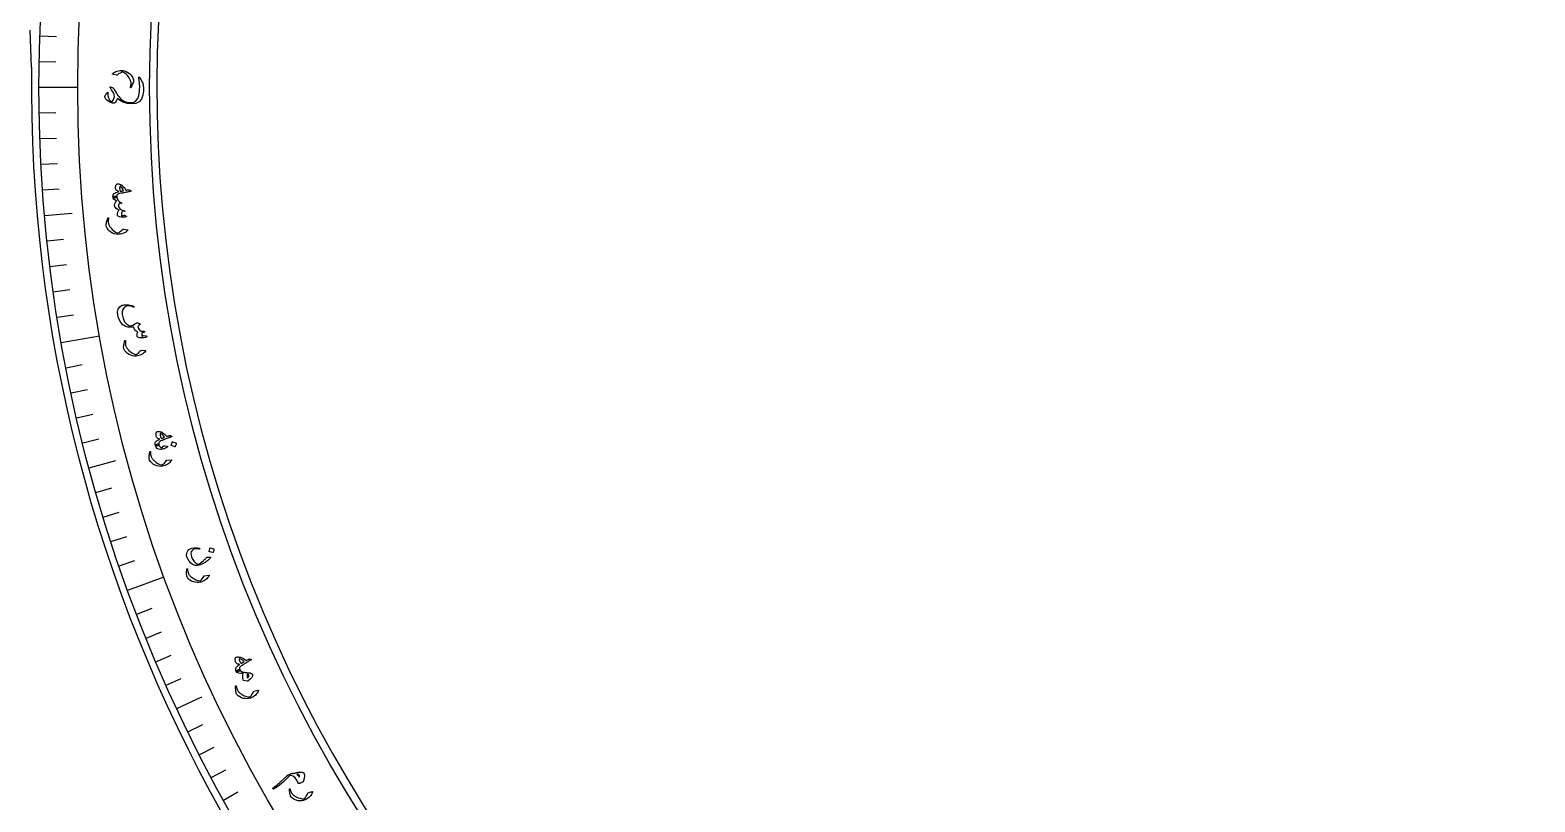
# Model space of a CAD drawing. Header units: millimetres. Extents: x -88 to 88, y -88 to 103.
# Drawn here: x -88.1 to 1.5, y -42.6 to 3.4 of the extents above; entities that cross this region are included whole.
import ezdxf

# ---------------------------------------------------------------- set-up
doc = ezdxf.new("R2010")
doc.units = ezdxf.units.MM
for name, color, linetype in [('CUT_INNER', 6, 'Continuous'), ('CUT_OUTER', 1, 'Continuous'), ('ENGRAVE', 7, 'Continuous'), ('ENGRAVE_FINE', 8, 'Continuous'), ('TEXT', 5, 'Continuous')]:
    doc.layers.add(name, color=color, linetype=linetype)

msp = doc.modelspace()

# ---------------------------------------------------------------- linework, layer by layer
at = {"layer": 'CUT_INNER'}
msp.add_arc((0, 0), 80.52, 110.390625, 87.539062, dxfattribs=at)
at = {"layer": 'CUT_OUTER'}
msp.add_lwpolyline([(-87.9917, 1.192), (-88.0799, 3.4064)], dxfattribs=at)
msp.add_arc((0, -0.0002), 87.9998, 179.223718, 0.304605, dxfattribs=at)
at = {"layer": 'ENGRAVE'}
for points in [[(-87.5512, 0), (-85.2474, 0)], [(-87.218, -7.6306), (-85.5787, -7.4872)], [(-86.2211, -15.2031), (-83.9523, -14.803)], [(-84.568, -22.6599), (-82.9784, -22.234)], [(-82.2712, -29.9443), (-80.1063, -29.1563)], [(-79.3483, -37.0007), (-77.8569, -36.3053)]]:
    msp.add_lwpolyline(points, dxfattribs=at)
for radius in [87.5512, 85.2474, 80.9688]:
    msp.add_circle((0, 0), radius, dxfattribs=at)
at = {"layer": 'ENGRAVE_FINE'}
for points in [[(-87.4979, 3.0555), (-86.5111, 3.021)], [(-87.5379, 1.528), (-86.5507, 1.5107)], [(-87.5379, -1.528), (-86.5507, -1.5107)], [(-87.4979, -3.0555), (-86.5111, -3.021)], [(-87.4312, -4.5821), (-86.4452, -4.5304)], [(-87.3379, -6.1073), (-86.353, -6.0384)], [(-87.0716, -9.1516), (-86.0896, -9.0484)], [(-86.8986, -10.6698), (-85.9186, -10.5495)], [(-86.6992, -12.1848), (-85.7214, -12.0474)], [(-86.4733, -13.696), (-85.4981, -13.5416)], [(-85.9426, -16.7056), (-84.9734, -16.5172)], [(-85.638, -18.2029), (-84.6722, -17.9976)], [(-85.3073, -19.6947), (-84.3452, -19.4726)], [(-84.9506, -21.1806), (-83.9925, -20.9417)], [(-84.1596, -24.1324), (-83.2105, -23.8602)], [(-83.7256, -25.5975), (-82.7814, -25.3088)], [(-83.2661, -27.0548), (-82.3271, -26.7497)], [(-82.7813, -28.5039), (-81.8477, -28.1824)], [(-81.7361, -31.3755), (-80.8143, -31.0217)], [(-81.1761, -32.7973), (-80.2606, -32.4274)], [(-80.5913, -34.209), (-79.6824, -33.8232)], [(-79.982, -35.6103), (-79.08, -35.2087)], [(-78.6905, -38.3799), (-77.8031, -37.9471)], [(-78.0087, -39.7474), (-77.1289, -39.2992)], [(-77.3031, -41.1028), (-76.4313, -40.6393)], [(-76.574, -42.4457), (-75.7104, -41.967)]]:
    msp.add_lwpolyline(points, dxfattribs=at)
at = {"layer": 'TEXT'}
for points in [[(-83.1687, 0.7811), (-83.1732, 0.7825), (-83.1767, 0.7843), (-83.1793, 0.7863), (-83.181, 0.7886), (-83.1815, 0.7956), (-83.1784, 0.804), (-83.1715, 0.814), (-83.1609, 0.8254), (-83.1071, 0.8699), (-83.045, 0.9081), (-82.9747, 0.9399), (-82.8961, 0.9655), (-82.8115, 0.9851), (-82.7283, 0.9967), (-82.6464, 1.0003), (-82.5659, 0.996), (-82.46, 0.973), (-82.3586, 0.936), (-82.2616, 0.8852), (-82.1691, 0.8205), (-82.0854, 0.7435), (-82.0173, 0.6559), (-81.965, 0.5576), (-81.9283, 0.4485), (-81.9221, 0.4193), (-81.9206, 0.3901), (-81.9237, 0.361), (-81.9313, 0.3319), (-81.9553, 0.2647), (-81.9776, 0.204), (-81.9981, 0.1499), (-82.0168, 0.1022), (-82.0339, 0.0612), (-82.0492, 0.0271), (-82.0628, -0.0002), (-82.0747, -0.0207), (-82.0784, -0.025), (-82.0821, -0.028), (-82.0858, -0.0298), (-82.0895, -0.0304), (-82.0943, -0.03), (-82.0987, -0.0286), (-82.1029, -0.0263), (-82.1067, -0.0231), (-82.1096, -0.019), (-82.111, -0.014), (-82.1109, -0.0081), (-82.1092, -0.0012), (-82.0979, 0.0405), (-82.0885, 0.0804), (-82.0812, 0.1184), (-82.0758, 0.1546), (-82.0724, 0.1893), (-82.071, 0.2228), (-82.0716, 0.2551), (-82.0742, 0.2862), (-82.0791, 0.3172), (-82.0866, 0.3492), (-82.0967, 0.3824), (-82.1094, 0.4166), (-82.1248, 0.452), (-82.1431, 0.4884), (-82.1643, 0.5259), (-82.1885, 0.5646), (-82.2661, 0.6733), (-82.3505, 0.7667), (-82.4417, 0.8448), (-82.5398, 0.9075), (-82.5478, 0.9115), (-82.557, 0.9138), (-82.5674, 0.9142), (-82.5791, 0.9128), (-82.6485, 0.8878), (-82.7257, 0.8481), (-82.8107, 0.7937), (-82.9034, 0.7245), (-82.9093, 0.7215), (-82.9146, 0.7197), (-82.9192, 0.7191), (-82.9232, 0.7197)], [(-83.6131, -0.6265), (-83.6238, -0.5876), (-83.6235, -0.5453), (-83.6121, -0.4995), (-83.5896, -0.4502), (-83.5749, -0.4251), (-83.56, -0.402), (-83.5449, -0.3809), (-83.5297, -0.3619), (-83.5145, -0.3448), (-83.4994, -0.3298), (-83.4845, -0.3169), (-83.4696, -0.3059), (-83.4552, -0.2986), (-83.4463, -0.3015), (-83.4429, -0.3146), (-83.4449, -0.338), (-83.454, -0.4861), (-83.4211, -0.6232), (-83.3462, -0.7489), (-83.2295, -0.8632), (-83.2219, -0.8663), (-83.214, -0.8661), (-83.2059, -0.8625), (-83.1975, -0.8554), (-83.1311, -0.7647), (-83.0873, -0.6669), (-83.0662, -0.562), (-83.0678, -0.4498), (-83.0719, -0.4297), (-83.0816, -0.4037), (-83.0968, -0.3719), (-83.1176, -0.3342), (-83.1597, -0.2656), (-83.1968, -0.2049), (-83.2289, -0.1522), (-83.256, -0.1075), (-83.2782, -0.0707), (-83.2955, -0.042), (-83.3078, -0.0213), (-83.3152, -0.0087), (-83.3208, 0.0094), (-83.3158, 0.0192), (-83.2999, 0.0205), (-83.2733, 0.0136), (-83.2035, -0.0131), (-83.1515, -0.0364), (-83.1173, -0.0563), (-83.101, -0.0727), (-83.0769, -0.1235), (-83.0489, -0.1771), (-83.0169, -0.2336), (-82.9812, -0.293), (-82.9415, -0.3552), (-82.8978, -0.4203), (-82.8503, -0.4882), (-82.7989, -0.5589), (-82.6712, -0.7004), (-82.5218, -0.8069), (-82.3508, -0.8785), (-82.1582, -0.9155), (-82.0536, -0.9161), (-81.9566, -0.8986), (-81.8671, -0.863), (-81.7852, -0.8094), (-81.676, -0.6766), (-81.602, -0.4825), (-81.5628, -0.2267), (-81.5578, 0.0908), (-81.5608, 0.1398), (-81.565, 0.1927), (-81.5704, 0.2494), (-81.577, 0.3098), (-81.5849, 0.3739), (-81.5942, 0.4416), (-81.605, 0.5127), (-81.6173, 0.5873), (-81.6186, 0.6002), (-81.6178, 0.6097), (-81.6148, 0.6159), (-81.6097, 0.6187), (-81.5849, 0.6066), (-81.5474, 0.5584), (-81.4971, 0.4741), (-81.4341, 0.354), (-81.3994, 0.2811), (-81.3736, 0.2173), (-81.3567, 0.1626), (-81.3486, 0.1171), (-81.3357, -0.0525), (-81.3337, -0.2063), (-81.3424, -0.3446), (-81.3621, -0.4672), (-81.4483, -0.6991), (-81.5872, -0.8631), (-81.7791, -0.9592), (-82.0245, -0.987), (-82.2828, -0.9623), (-82.511, -0.901), (-82.709, -0.8029), (-82.8768, -0.6677), (-82.9158, -0.7569), (-82.9554, -0.8296), (-82.9957, -0.8857), (-83.0368, -0.9252), (-83.0535, -0.9361), (-83.0717, -0.9435), (-83.0915, -0.9476), (-83.1129, -0.9483), (-83.1705, -0.9405), (-83.2251, -0.928), (-83.2766, -0.9108), (-83.3252, -0.8889), (-83.423, -0.8307), (-83.5036, -0.7675), (-83.567, -0.6994), (-83.6131, -0.6265)], [(-82.0901, -6.1595), (-82.0737, -6.1726), (-82.071, -6.1838), (-82.082, -6.1929), (-82.1068, -6.1999), (-82.1218, -6.2028), (-82.1427, -6.2069), (-82.1692, -6.2125), (-82.2016, -6.2194), (-82.24, -6.2275), (-82.2848, -6.2367), (-82.336, -6.247), (-82.3936, -6.2585), (-82.4502, -6.2698), (-82.5009, -6.2799), (-82.5456, -6.2887), (-82.5845, -6.2964), (-82.6172, -6.3028), (-82.6438, -6.308), (-82.6641, -6.3119), (-82.6781, -6.3146), (-82.7666, -6.3341), (-82.8347, -6.3575), (-82.8824, -6.385), (-82.9097, -6.4165), (-82.9196, -6.438), (-82.9252, -6.4635), (-82.9264, -6.493), (-82.9234, -6.5264), (-82.925, -6.5465), (-82.9335, -6.5625), (-82.9487, -6.5744), (-82.9708, -6.5822), (-82.9978, -6.5865), (-83.0253, -6.5878), (-83.0534, -6.586), (-83.082, -6.5811), (-83.1066, -6.5739), (-83.1252, -6.5653), (-83.1377, -6.5553), (-83.1442, -6.5438), (-83.1486, -6.4792), (-83.1413, -6.4226), (-83.1222, -6.3741), (-83.0913, -6.3338), (-83.0442, -6.2983), (-82.981, -6.2672), (-82.9017, -6.2405), (-82.8064, -6.2182), (-82.8677, -6.1879), (-82.9165, -6.1559), (-82.9528, -6.1224), (-82.9765, -6.0874), (-82.9862, -6.0582), (-82.9916, -6.0235), (-82.9929, -5.9832), (-82.9898, -5.9373), (-82.9825, -5.8887), (-82.9728, -5.8477), (-82.9606, -5.8142), (-82.9461, -5.7883), (-82.9274, -5.7669), (-82.9073, -5.7522), (-82.8858, -5.7442), (-82.8629, -5.7429), (-82.8339, -5.7466), (-82.8017, -5.7541), (-82.766, -5.7654), (-82.7271, -5.7804), (-82.6878, -5.7974), (-82.6563, -5.8124), (-82.6328, -5.8255), (-82.617, -5.8367), (-82.5514, -5.9004), (-82.489, -5.9704), (-82.4298, -6.0466), (-82.3737, -6.1292), (-82.3269, -6.1224), (-82.2864, -6.1171), (-82.2523, -6.1132), (-82.2245, -6.1107), (-82.2011, -6.1103), (-82.1799, -6.1129), (-82.161, -6.1184), (-82.1444, -6.1268)], [(-82.5221, -6.1574), (-82.5593, -6.0709), (-82.6023, -5.9983), (-82.6515, -5.9396), (-82.7066, -5.8949), (-82.7139, -5.8922), (-82.7204, -5.8928), (-82.7259, -5.8967), (-82.7307, -5.904), (-82.7398, -5.9304), (-82.7462, -5.9588), (-82.7498, -5.9891), (-82.7506, -6.0214), (-82.7486, -6.0557), (-82.7439, -6.0919), (-82.7364, -6.1301), (-82.726, -6.1702), (-82.7236, -6.1763), (-82.7196, -6.1827), (-82.714, -6.1892), (-82.7068, -6.1959), (-82.6869, -6.1929), (-82.666, -6.1894), (-82.6442, -6.1854), (-82.6216, -6.1809), (-82.5981, -6.1758), (-82.5736, -6.1702), (-82.5483, -6.1641), (-82.5221, -6.1574)], [(-82.343, -7.6746), (-82.3388, -7.6796), (-82.3395, -7.6859), (-82.3449, -7.6937), (-82.3552, -7.7028), (-82.3731, -7.7133), (-82.3991, -7.7223), (-82.4333, -7.73), (-82.4756, -7.7363), (-82.524, -7.7416), (-82.5714, -7.7434), (-82.6179, -7.7418), (-82.6635, -7.7366), (-82.753, -7.7174), (-82.8183, -7.6928), (-82.8594, -7.6629), (-82.8763, -7.6275), (-82.8792, -7.5405), (-82.8639, -7.4584), (-82.8305, -7.3813), (-82.779, -7.3091), (-82.8736, -7.2709), (-82.949, -7.2224), (-83.0052, -7.1634), (-83.0422, -7.094), (-83.0554, -7.0189), (-83.0428, -6.9408), (-83.0045, -6.8596), (-82.9404, -6.7755), (-83.0261, -6.7186), (-83.0886, -6.661), (-83.1279, -6.6027), (-83.1442, -6.5438), (-83.1384, -6.5313), (-83.119, -6.5183), (-83.0861, -6.5048), (-83.0397, -6.491), (-82.9934, -6.4836), (-82.9585, -6.4871), (-82.9352, -6.5014), (-82.9234, -6.5264), (-82.8887, -6.6379), (-82.8309, -6.7331), (-82.7499, -6.8121), (-82.6458, -6.8749), (-82.6401, -6.8782), (-82.6359, -6.8821), (-82.6332, -6.8863), (-82.6321, -6.891), (-82.6322, -6.8969), (-82.6336, -6.9022), (-82.6363, -6.9071), (-82.6402, -6.9114), (-82.6532, -6.9148), (-82.6761, -6.9113), (-82.7087, -6.9009), (-82.7512, -6.8836), (-82.7804, -6.9134), (-82.8, -6.9576), (-82.81, -7.0161), (-82.8105, -7.089), (-82.7838, -7.1775), (-82.7155, -7.2509), (-82.6056, -7.309), (-82.454, -7.3519), (-82.4462, -7.354), (-82.4406, -7.3568), (-82.437, -7.3605), (-82.4355, -7.365), (-82.4355, -7.3719), (-82.4368, -7.3781), (-82.4394, -7.3834), (-82.4433, -7.3879), (-82.4492, -7.3915), (-82.4552, -7.3939), (-82.4612, -7.3951), (-82.4674, -7.395), (-82.5726, -7.3797), (-82.5954, -7.4106), (-82.6147, -7.4471), (-82.6304, -7.4892), (-82.6424, -7.5368), (-82.6489, -7.5827), (-82.648, -7.617), (-82.6399, -7.6399), (-82.6245, -7.6513), (-82.6023, -7.6535), (-82.5716, -7.6483), (-82.5323, -7.6359), (-82.4844, -7.6162), (-82.4702, -7.6175), (-82.4419, -7.6277), (-82.3995, -7.6467), (-82.343, -7.6746)], [(-82.2788, -8.4796), (-82.2743, -8.4805), (-82.2706, -8.4818), (-82.2678, -8.4835), (-82.2658, -8.4856), (-82.2645, -8.4924), (-82.2667, -8.5011), (-82.2724, -8.5117), (-82.2816, -8.5243), (-82.3301, -8.5744), (-82.3874, -8.6192), (-82.4536, -8.6589), (-82.5287, -8.6935), (-82.6104, -8.7228), (-82.6917, -8.7441), (-82.7726, -8.7573), (-82.8531, -8.7624), (-82.961, -8.7517), (-83.066, -8.7264), (-83.1683, -8.6863), (-83.2677, -8.6314), (-83.3597, -8.5628), (-83.4371, -8.4814), (-83.5, -8.387), (-83.5482, -8.2798), (-83.5575, -8.2507), (-83.5621, -8.2211), (-83.5621, -8.191), (-83.5575, -8.1606), (-83.5405, -8.0897), (-83.5245, -8.0257), (-83.5095, -7.9685), (-83.4955, -7.9182), (-83.4826, -7.8749), (-83.4706, -7.8387), (-83.4596, -7.8096), (-83.4497, -7.7877), (-83.4464, -7.783), (-83.4431, -7.7796), (-83.4396, -7.7774), (-83.4359, -7.7764), (-83.4311, -7.7765), (-83.4266, -7.7774), (-83.4222, -7.7794), (-83.4181, -7.7823), (-83.4148, -7.7862), (-83.4129, -7.7911), (-83.4125, -7.7972), (-83.4136, -7.8043), (-83.4208, -7.8478), (-83.4263, -7.8892), (-83.4299, -7.9285), (-83.4317, -7.9659), (-83.4316, -8.0015), (-83.4296, -8.0356), (-83.4258, -8.0683), (-83.42, -8.0997), (-83.412, -8.1306), (-83.4012, -8.1625), (-83.3877, -8.1951), (-83.3715, -8.2286), (-83.3525, -8.2628), (-83.3304, -8.2978), (-83.3052, -8.3336), (-83.277, -8.3702), (-83.1879, -8.4718), (-83.0936, -8.5567), (-82.994, -8.625), (-82.8893, -8.6767), (-82.881, -8.6799), (-82.8716, -8.6811), (-82.8611, -8.6803), (-82.8497, -8.6775), (-82.7837, -8.6446), (-82.7115, -8.5961), (-82.6333, -8.5322), (-82.5488, -8.4529), (-82.5433, -8.4493), (-82.5383, -8.4469), (-82.5337, -8.4458), (-82.5297, -8.446)], [(-81.1691, -14.8033), (-81.1577, -14.8056), (-81.1491, -14.8096), (-81.1434, -14.8154), (-81.1404, -14.8229), (-81.1398, -14.8332), (-81.1419, -14.8425), (-81.1466, -14.8507), (-81.1541, -14.8578), (-81.1818, -14.877), (-81.2176, -14.8937), (-81.2613, -14.9078), (-81.313, -14.9193), (-81.399, -14.9296), (-81.4827, -14.9286), (-81.5641, -14.9161), (-81.6432, -14.8922), (-81.6629, -14.8827), (-81.6789, -14.8712), (-81.6912, -14.8578), (-81.6998, -14.8425), (-81.7143, -14.7839), (-81.7154, -14.7182), (-81.703, -14.6454), (-81.6771, -14.5656), (-81.7721, -14.5192), (-81.8408, -14.4564), (-81.8833, -14.3773), (-81.8995, -14.282), (-81.9512, -14.2878), (-82.0012, -14.2919), (-82.0494, -14.2943), (-82.0959, -14.2949), (-82.141, -14.2939), (-82.1849, -14.2913), (-82.2277, -14.287), (-82.2694, -14.2811), (-82.3458, -14.2639), (-82.4185, -14.2352), (-82.4875, -14.1952), (-82.5529, -14.1437), (-82.6712, -14.0171), (-82.7628, -13.8771), (-82.8276, -13.724), (-82.8656, -13.5577), (-82.871, -13.3644), (-82.8286, -13.2043), (-82.7386, -13.0775), (-82.6012, -12.984), (-82.5492, -12.9661), (-82.4862, -12.9546), (-82.4123, -12.9496), (-82.3273, -12.951), (-82.2331, -12.9598), (-82.1338, -12.9773), (-82.0293, -13.0037), (-81.9197, -13.0388), (-81.9127, -13.0419), (-81.9073, -13.0462), (-81.9037, -13.0517), (-81.9017, -13.0584), (-81.9012, -13.0653), (-81.9021, -13.0715), (-81.9043, -13.077), (-81.9079, -13.0818), (-81.9137, -13.0855), (-81.9201, -13.0875), (-81.927, -13.0877), (-81.9346, -13.0861), (-82.08, -13.0425), (-82.1978, -13.0181), (-82.2878, -13.0129), (-82.3502, -13.0272), (-82.4794, -13.111), (-82.5649, -13.2244), (-82.6065, -13.3675), (-82.6041, -13.5401), (-82.5503, -13.7732), (-82.4576, -13.9625), (-82.3265, -14.1077), (-82.157, -14.2089), (-82.0598, -14.1916), (-81.9598, -14.1579), (-81.857, -14.1078), (-81.7514, -14.0413), (-81.7409, -14.0334), (-81.7311, -14.0285), (-81.7221, -14.0265), (-81.7138, -14.0274), (-81.6845, -14.0358), (-81.657, -14.0438), (-81.6312, -14.0516), (-81.6072, -14.059), (-81.5853, -14.0661), (-81.5658, -14.073), (-81.5486, -14.0797), (-81.5339, -14.0862), (-81.5274, -14.0902), (-81.5242, -14.0951), (-81.5243, -14.1009), (-81.5277, -14.1075), (-81.5305, -14.1111), (-81.5349, -14.1163), (-81.5409, -14.1229), (-81.5486, -14.1311), (-81.5579, -14.1405), (-81.5689, -14.1508), (-81.5816, -14.1621), (-81.596, -14.1742), (-81.6236, -14.1987), (-81.6433, -14.2186), (-81.6549, -14.2341), (-81.6587, -14.245), (-81.6529, -14.3089), (-81.6311, -14.37), (-81.5932, -14.4283), (-81.5392, -14.4836), (-81.5067, -14.5014), (-81.456, -14.5156), (-81.3872, -14.5262), (-81.3003, -14.5333), (-81.2921, -14.534), (-81.2847, -14.5367), (-81.2783, -14.5415), (-81.2727, -14.5482), (-81.2687, -14.5548), (-81.2665, -14.5615), (-81.2663, -14.5681), (-81.2679, -14.5748), (-81.2814, -14.5867), (-81.3092, -14.5953), (-81.3514, -14.6005), (-81.408, -14.6024), (-81.4292, -14.6565), (-81.4395, -14.7122), (-81.4388, -14.7693), (-81.4272, -14.8279), (-81.4097, -14.8239), (-81.3957, -14.819), (-81.3854, -14.8133), (-81.3786, -14.8066), (-81.3724, -14.7992), (-81.3658, -14.7943), (-81.3588, -14.7917), (-81.3513, -14.7916)], [(-81.2163, -15.6726), (-81.2116, -15.6731), (-81.2078, -15.6741), (-81.2049, -15.6756), (-81.2028, -15.6775), (-81.2009, -15.6842), (-81.2023, -15.693), (-81.207, -15.7041), (-81.2151, -15.7174), (-81.259, -15.7715), (-81.3122, -15.8213), (-81.3746, -15.8666), (-81.4464, -15.9076), (-81.5252, -15.944), (-81.6043, -15.9724), (-81.6837, -15.9926), (-81.7635, -16.0048), (-81.8718, -16.0036), (-81.9787, -15.9876), (-82.0841, -15.9566), (-82.188, -15.9107), (-82.2856, -15.8505), (-82.3699, -15.7761), (-82.4408, -15.6876), (-82.4983, -15.5851), (-82.51, -15.5569), (-82.5172, -15.5278), (-82.5199, -15.4979), (-82.518, -15.4671), (-82.5073, -15.395), (-82.497, -15.3299), (-82.4871, -15.2716), (-82.4775, -15.2203), (-82.4684, -15.176), (-82.4597, -15.1389), (-82.4513, -15.109), (-82.4434, -15.0862), (-82.4405, -15.0813), (-82.4374, -15.0776), (-82.4341, -15.0751), (-82.4306, -15.0738), (-82.4259, -15.0734), (-82.4212, -15.074), (-82.4167, -15.0755), (-82.4123, -15.078), (-82.4087, -15.0816), (-82.4064, -15.0864), (-82.4055, -15.0924), (-82.4059, -15.0996), (-82.4093, -15.1435), (-82.4111, -15.1852), (-82.4112, -15.2248), (-82.4097, -15.2621), (-82.4065, -15.2976), (-82.4016, -15.3314), (-82.3949, -15.3637), (-82.3864, -15.3944), (-82.3757, -15.4245), (-82.3621, -15.4553), (-82.3459, -15.4866), (-82.3268, -15.5185), (-82.3048, -15.551), (-82.2797, -15.5839), (-82.2515, -15.6174), (-82.2202, -15.6513), (-82.1225, -15.7447), (-82.0211, -15.821), (-81.9159, -15.8803), (-81.8071, -15.9226), (-81.7985, -15.925), (-81.789, -15.9254), (-81.7787, -15.9237), (-81.7675, -15.9199), (-81.7046, -15.8813), (-81.637, -15.8267), (-81.5647, -15.7561), (-81.4875, -15.6698), (-81.4823, -15.6656), (-81.4775, -15.6628), (-81.4731, -15.6614), (-81.4691, -15.6612)], [(-79.6582, -20.7678), (-79.6396, -20.7778), (-79.635, -20.7882), (-79.6442, -20.7992), (-79.6673, -20.8106), (-79.6816, -20.816), (-79.7014, -20.8239), (-79.7265, -20.8341), (-79.7571, -20.8466), (-79.7935, -20.8615), (-79.8359, -20.8786), (-79.8844, -20.898), (-79.939, -20.9195), (-79.9927, -20.9408), (-80.0407, -20.9598), (-80.0832, -20.9765), (-80.12, -20.991), (-80.1511, -21.0032), (-80.1763, -21.0131), (-80.1955, -21.0206), (-80.2089, -21.0258), (-80.2924, -21.0607), (-80.3552, -21.096), (-80.3972, -21.1316), (-80.4185, -21.1674), (-80.4244, -21.1904), (-80.4253, -21.2164), (-80.4212, -21.2457), (-80.4122, -21.2781), (-80.4102, -21.2981), (-80.4157, -21.3154), (-80.4286, -21.3298), (-80.4489, -21.3414), (-80.4746, -21.3505), (-80.5015, -21.3567), (-80.5294, -21.3599), (-80.5585, -21.3603), (-80.584, -21.3576), (-80.6038, -21.3525), (-80.6179, -21.3448), (-80.6263, -21.3347), (-80.6423, -21.2719), (-80.6452, -21.215), (-80.6351, -21.1639), (-80.612, -21.1186), (-80.572, -21.0753), (-80.5153, -21.0333), (-80.4421, -20.9929), (-80.3523, -20.9538), (-80.4181, -20.935), (-80.4718, -20.9123), (-80.5135, -20.8859), (-80.5431, -20.8556), (-80.5579, -20.8287), (-80.5695, -20.7955), (-80.5779, -20.7561), (-80.5831, -20.7104), (-80.5846, -20.6613), (-80.5824, -20.6191), (-80.5765, -20.584), (-80.5668, -20.5559), (-80.5522, -20.5315), (-80.5351, -20.5135), (-80.5154, -20.5018), (-80.4931, -20.4964), (-80.4639, -20.4949), (-80.4308, -20.4964), (-80.3938, -20.5011), (-80.3527, -20.5089), (-80.3111, -20.5186), (-80.2774, -20.5278), (-80.2519, -20.5364), (-80.2344, -20.5447), (-80.1584, -20.5956), (-80.0845, -20.6532), (-80.0126, -20.7176), (-79.9426, -20.7887), (-79.8977, -20.7737), (-79.8589, -20.7613), (-79.826, -20.7513), (-79.7992, -20.7438), (-79.7762, -20.7393), (-79.7549, -20.738), (-79.7353, -20.74), (-79.7174, -20.7453)], [(-80.0864, -21.3445), (-79.9213, -21.3716), (-79.9024, -21.3771), (-79.8939, -21.3859), (-79.8955, -21.3981), (-79.9075, -21.4137), (-79.9467, -21.4471), (-79.9891, -21.4763), (-80.0347, -21.5012), (-80.0835, -21.522), (-80.1359, -21.5385), (-80.1921, -21.5505), (-80.2522, -21.5582), (-80.3163, -21.5616), (-80.4288, -21.5494), (-80.518, -21.5075), (-80.5839, -21.436), (-80.6263, -21.3347), (-80.6219, -21.3206), (-80.6025, -21.3022), (-80.5679, -21.2795), (-80.5182, -21.2525), (-80.4908, -21.2412), (-80.4673, -21.2358), (-80.4476, -21.2362), (-80.4318, -21.2424), (-80.4247, -21.2488), (-80.4191, -21.2569), (-80.4149, -21.2667), (-80.4122, -21.2781), (-80.3926, -21.3436), (-80.364, -21.3974), (-80.3263, -21.4396), (-80.2796, -21.47), (-80.2763, -21.4711), (-80.2725, -21.4707), (-80.268, -21.4688), (-80.263, -21.4656), (-80.2319, -21.4472), (-80.2014, -21.4242), (-80.1715, -21.3967), (-80.1422, -21.3645), (-80.1308, -21.3535), (-80.1177, -21.3465), (-80.1029, -21.3435), (-80.0864, -21.3445)], [(-80.0836, -20.8432), (-80.1356, -20.7647), (-80.191, -20.701), (-80.2498, -20.652), (-80.3121, -20.6179), (-80.3198, -20.6165), (-80.326, -20.6183), (-80.3308, -20.6232), (-80.3341, -20.6312), (-80.3384, -20.6588), (-80.3396, -20.6878), (-80.3377, -20.7183), (-80.3327, -20.7503), (-80.3246, -20.7836), (-80.3135, -20.8184), (-80.2992, -20.8546), (-80.2819, -20.8922), (-80.2784, -20.8978), (-80.2733, -20.9033), (-80.2666, -20.9088), (-80.2584, -20.9141), (-80.2393, -20.9076), (-80.2194, -20.9004), (-80.1987, -20.8926), (-80.1772, -20.884), (-80.155, -20.8748), (-80.132, -20.8649), (-80.1082, -20.8544), (-80.0836, -20.8432)], [(-79.3982, -21.1838), (-79.3945, -21.186), (-79.3916, -21.1896), (-79.3896, -21.1948), (-79.3885, -21.2014), (-79.3949, -21.2522), (-79.4063, -21.3015), (-79.4224, -21.3492), (-79.4434, -21.3955), (-79.4472, -21.4004), (-79.4515, -21.4033), (-79.4564, -21.4042), (-79.4618, -21.403), (-79.6723, -21.3405), (-79.6777, -21.3375), (-79.6801, -21.3325), (-79.6796, -21.3254), (-79.6762, -21.3162), (-79.6732, -21.3083), (-79.6689, -21.2959), (-79.6632, -21.279), (-79.6562, -21.2577), (-79.6479, -21.2316), (-79.6383, -21.2004), (-79.6276, -21.1642), (-79.6156, -21.1229), (-79.6133, -21.1173), (-79.6104, -21.1139), (-79.6068, -21.113), (-79.6026, -21.1144)], [(-79.6821, -22.1918), (-79.6774, -22.1919), (-79.6736, -22.1926), (-79.6705, -22.1938), (-79.6683, -22.1956), (-79.6658, -22.2021), (-79.6665, -22.211), (-79.6703, -22.2224), (-79.6773, -22.2363), (-79.7167, -22.2939), (-79.7657, -22.3477), (-79.8242, -22.398), (-79.8925, -22.4447), (-79.968, -22.4873), (-80.0446, -22.522), (-80.1221, -22.5486), (-80.2006, -22.5672), (-80.3087, -22.5748), (-80.4166, -22.5674), (-80.5241, -22.5451), (-80.6313, -22.5077), (-80.7335, -22.4556), (-80.8236, -22.3883), (-80.9014, -22.3058), (-80.967, -22.2083), (-80.981, -22.1811), (-80.9905, -22.1527), (-80.9956, -22.1231), (-80.9962, -22.0923), (-80.9914, -22.0196), (-80.9863, -21.9538), (-80.9812, -21.8949), (-80.9758, -21.843), (-80.9703, -21.7981), (-80.9646, -21.7604), (-80.9587, -21.7299), (-80.9526, -21.7066), (-80.9502, -21.7015), (-80.9474, -21.6975), (-80.9443, -21.6948), (-80.9409, -21.6932), (-80.9362, -21.6924), (-80.9315, -21.6926), (-80.9269, -21.6938), (-80.9224, -21.6959), (-80.9184, -21.6992), (-80.9158, -21.7038), (-80.9144, -21.7097), (-80.9142, -21.7169), (-80.9141, -21.761), (-80.9125, -21.8027), (-80.9094, -21.8421), (-80.9049, -21.8792), (-80.8988, -21.9143), (-80.8911, -21.9476), (-80.8818, -21.9793), (-80.8709, -22.0091), (-80.8578, -22.0383), (-80.8418, -22.0679), (-80.823, -22.0978), (-80.8014, -22.1281), (-80.7769, -22.1586), (-80.7492, -22.1894), (-80.7184, -22.2205), (-80.6845, -22.2518), (-80.5795, -22.3369), (-80.4722, -22.4048), (-80.3626, -22.4554), (-80.2507, -22.4888), (-80.242, -22.4905), (-80.2325, -22.4901), (-80.2223, -22.4876), (-80.2115, -22.4829), (-80.152, -22.4393), (-80.089, -22.3794), (-80.0226, -22.3033), (-79.9527, -22.2109), (-79.9479, -22.2064), (-79.9433, -22.2032), (-79.939, -22.2014), (-79.935, -22.2009)], [(-77.3473, -28.0287), (-77.3794, -28.0621), (-77.4134, -28.0956), (-77.4493, -28.1291), (-77.4872, -28.1627), (-77.5274, -28.1962), (-77.5703, -28.2294), (-77.616, -28.2623), (-77.6643, -28.2949), (-77.7131, -28.3256), (-77.7625, -28.3535), (-77.8123, -28.3787), (-77.8627, -28.4012), (-77.9137, -28.4209), (-77.9655, -28.438), (-78.0181, -28.4525), (-78.0715, -28.4642), (-78.1291, -28.4724), (-78.1841, -28.4751), (-78.2366, -28.4722), (-78.2865, -28.4637), (-78.4097, -28.4178), (-78.5197, -28.3383), (-78.6165, -28.2252), (-78.6999, -28.0785), (-78.743, -27.9661), (-78.7633, -27.8615), (-78.7607, -27.7647), (-78.7355, -27.6757), (-78.6896, -27.5994), (-78.6267, -27.536), (-78.547, -27.4853), (-78.4504, -27.4474), (-78.3421, -27.4244), (-78.2327, -27.4175), (-78.1222, -27.4268), (-78.0106, -27.4521), (-77.9969, -27.4576), (-77.988, -27.4643), (-77.9838, -27.4725), (-77.9844, -27.4819), (-77.989, -27.4922), (-77.9984, -27.4979), (-78.0126, -27.4992), (-78.0317, -27.496), (-78.1669, -27.4791), (-78.2807, -27.4871), (-78.3729, -27.5202), (-78.4436, -27.5784), (-78.4895, -27.6555), (-78.5089, -27.7486), (-78.5016, -27.8576), (-78.4676, -27.9825), (-78.4008, -28.1241), (-78.3154, -28.2409), (-78.2117, -28.3329), (-78.0897, -28.4), (-78.0859, -28.4009), (-78.0809, -28.4007), (-78.0746, -28.3995), (-78.0672, -28.3971), (-78.0104, -28.3727), (-77.9474, -28.3358), (-77.878, -28.2866), (-77.8024, -28.225), (-77.7649, -28.1921), (-77.7303, -28.161), (-77.6985, -28.1315), (-77.6696, -28.1038), (-77.6436, -28.0776), (-77.6209, -28.053), (-77.6014, -28.0298), (-77.5851, -28.0081), (-77.5763, -27.9975), (-77.5674, -27.9901), (-77.5583, -27.9858), (-77.549, -27.9847), (-77.3528, -27.9918), (-77.3405, -27.9946), (-77.3355, -28.0017), (-77.3378, -28.0131), (-77.3473, -28.0287)], [(-77.1522, -27.4798), (-77.1483, -27.4817), (-77.1451, -27.4851), (-77.1427, -27.49), (-77.1411, -27.4965), (-77.1434, -27.5475), (-77.1508, -27.5974), (-77.163, -27.6462), (-77.1803, -27.6939), (-77.1836, -27.6991), (-77.1877, -27.7023), (-77.1925, -27.7036), (-77.198, -27.7028), (-77.4127, -27.6581), (-77.4183, -27.6555), (-77.4212, -27.6507), (-77.4213, -27.6436), (-77.4186, -27.6343), (-77.4162, -27.6261), (-77.4129, -27.6135), (-77.4086, -27.5962), (-77.4033, -27.5744), (-77.3971, -27.5478), (-77.3901, -27.5161), (-77.3823, -27.4792), (-77.3737, -27.4372), (-77.3719, -27.4314), (-77.3692, -27.4278), (-77.3657, -27.4266), (-77.3614, -27.4277)], [(-77.4434, -29.0555), (-77.4388, -29.0553), (-77.4349, -29.0556), (-77.4317, -29.0566), (-77.4293, -29.0581), (-77.4263, -29.0644), (-77.4262, -29.0733), (-77.4291, -29.0851), (-77.4348, -29.0995), (-77.469, -29.1602), (-77.5131, -29.2182), (-77.5671, -29.2734), (-77.631, -29.3258), (-77.7025, -29.3749), (-77.7758, -29.4161), (-77.8507, -29.4494), (-77.9273, -29.4747), (-78.0343, -29.4917), (-78.1424, -29.4938), (-78.2514, -29.4809), (-78.3615, -29.4531), (-78.4679, -29.41), (-78.5634, -29.3508), (-78.6482, -29.2755), (-78.722, -29.184), (-78.7383, -29.1582), (-78.7503, -29.1307), (-78.7579, -29.1017), (-78.7612, -29.071), (-78.7627, -28.9982), (-78.7635, -28.9322), (-78.7635, -28.8731), (-78.7627, -28.8209), (-78.7611, -28.7757), (-78.7587, -28.7376), (-78.7555, -28.7067), (-78.7514, -28.683), (-78.7494, -28.6777), (-78.747, -28.6735), (-78.7442, -28.6705), (-78.741, -28.6686), (-78.7363, -28.6674), (-78.7316, -28.6672), (-78.7269, -28.668), (-78.7222, -28.6697), (-78.718, -28.6727), (-78.715, -28.677), (-78.713, -28.6828), (-78.7122, -28.6899), (-78.7083, -28.7338), (-78.703, -28.7752), (-78.6966, -28.8142), (-78.6888, -28.8508), (-78.6797, -28.8852), (-78.6691, -28.9177), (-78.6571, -28.9484), (-78.6436, -28.9773), (-78.628, -29.0052), (-78.6095, -29.0333), (-78.5882, -29.0614), (-78.5641, -29.0897), (-78.5369, -29.118), (-78.5067, -29.1463), (-78.4733, -29.1745), (-78.4368, -29.2028), (-78.3248, -29.2784), (-78.212, -29.3366), (-78.0984, -29.3775), (-77.984, -29.401), (-77.9751, -29.4019), (-77.9657, -29.4007), (-77.9558, -29.3973), (-77.9454, -29.3917), (-77.89, -29.3431), (-77.8325, -29.2779), (-77.7729, -29.1963), (-77.7113, -29.0982), (-77.7069, -29.0933), (-77.7027, -29.0897), (-77.6986, -29.0875), (-77.6946, -29.0867)], [(-74.9426, -34.0636), (-74.9226, -34.0703), (-74.9163, -34.0798), (-74.9235, -34.0922), (-74.9443, -34.1074), (-74.9575, -34.1152), (-74.9756, -34.1263), (-74.9986, -34.1406), (-75.0266, -34.1583), (-75.0599, -34.1791), (-75.0988, -34.2032), (-75.1433, -34.2306), (-75.1934, -34.2611), (-75.2427, -34.2912), (-75.2868, -34.3182), (-75.3257, -34.3419), (-75.3595, -34.3625), (-75.3881, -34.3798), (-75.4112, -34.3938), (-75.4289, -34.4045), (-75.4412, -34.4119), (-75.5175, -34.4606), (-75.5734, -34.506), (-75.6087, -34.5483), (-75.6235, -34.5873), (-75.6254, -34.6109), (-75.6218, -34.6367), (-75.6129, -34.6648), (-75.5984, -34.6952), (-75.593, -34.7146), (-75.5955, -34.7326), (-75.6057, -34.749), (-75.6237, -34.7639), (-75.6476, -34.7772), (-75.673, -34.7879), (-75.7, -34.7959), (-75.7285, -34.8012), (-75.7541, -34.8029), (-75.7745, -34.8012), (-75.7897, -34.7961), (-75.7997, -34.7876), (-75.8262, -34.7284), (-75.8388, -34.6728), (-75.8375, -34.6207), (-75.8225, -34.5722), (-75.7905, -34.5227), (-75.7418, -34.4717), (-75.6766, -34.4193), (-75.5948, -34.3655), (-75.6628, -34.3582), (-75.7196, -34.345), (-75.7652, -34.3261), (-75.7996, -34.3013), (-75.8187, -34.2773), (-75.8358, -34.2466), (-75.8508, -34.2091), (-75.8638, -34.1651), (-75.8736, -34.1169), (-75.8786, -34.075), (-75.8788, -34.0394), (-75.8741, -34.01), (-75.8639, -33.9835), (-75.8501, -33.9628), (-75.8326, -33.9479), (-75.8116, -33.9388), (-75.7831, -33.9323), (-75.7503, -33.9282), (-75.7129, -33.9265), (-75.6712, -33.9272), (-75.6284, -33.9296), (-75.5937, -33.9329), (-75.5671, -33.9371), (-75.5484, -33.9422), (-75.4649, -33.9794), (-75.3822, -34.0235), (-75.3004, -34.0747), (-75.2193, -34.1329), (-75.1776, -34.1104), (-75.1414, -34.0915), (-75.1108, -34.0761), (-75.0856, -34.0641), (-75.0637, -34.0557), (-75.043, -34.0509), (-75.0233, -34.0495), (-75.0048, -34.0516)], [(-75.3489, -34.2106), (-75.4135, -34.1421), (-75.479, -34.0888), (-75.5453, -34.0506), (-75.6125, -34.0276), (-75.6203, -34.0276), (-75.6262, -34.0304), (-75.63, -34.036), (-75.632, -34.0445), (-75.6314, -34.0724), (-75.6276, -34.1012), (-75.6206, -34.131), (-75.6102, -34.1616), (-75.5966, -34.193), (-75.5796, -34.2254), (-75.5594, -34.2587), (-75.5359, -34.2928), (-75.5315, -34.2977), (-75.5255, -34.3022), (-75.5181, -34.3064), (-75.509, -34.3103), (-75.4913, -34.3006), (-75.4729, -34.2902), (-75.4539, -34.2789), (-75.4342, -34.2668), (-75.4138, -34.254), (-75.3928, -34.2403), (-75.3712, -34.2258), (-75.3489, -34.2106)], [(-74.8484, -34.9795), (-74.8406, -35.0606), (-74.8835, -35.151), (-74.977, -35.2507), (-75.1212, -35.3599), (-75.1322, -35.3666), (-75.1427, -35.3706), (-75.1527, -35.3721), (-75.1622, -35.371), (-75.3736, -35.3203), (-75.3869, -35.3162), (-75.3973, -35.3089), (-75.4047, -35.2986), (-75.4091, -35.2851), (-75.4198, -35.1882), (-75.4201, -35.0927), (-75.4102, -34.9987), (-75.3901, -34.9061), (-75.5437, -34.91), (-75.6632, -34.8915), (-75.7486, -34.8507), (-75.7997, -34.7876), (-75.8005, -34.7782), (-75.7955, -34.7659), (-75.7847, -34.7506), (-75.7682, -34.7323), (-75.7236, -34.6954), (-75.685, -34.6717), (-75.6525, -34.6614), (-75.6261, -34.6644), (-75.6178, -34.6695), (-75.6105, -34.6763), (-75.604, -34.6849), (-75.5984, -34.6952), (-75.5663, -34.7422), (-75.5196, -34.7812), (-75.4583, -34.812), (-75.3825, -34.8347), (-75.3415, -34.841), (-75.2758, -34.8484), (-75.1851, -34.8567), (-75.0696, -34.866), (-74.9903, -34.8782), (-74.927, -34.9011), (-74.8797, -34.9349), (-74.8484, -34.9795)], [(-75.1417, -34.9211), (-75.1571, -34.9791), (-75.1637, -35.0399), (-75.1616, -35.1034), (-75.1507, -35.1697), (-75.1083, -35.1459), (-75.078, -35.1173), (-75.0599, -35.0839), (-75.0538, -35.0456), (-75.0593, -35.0073), (-75.0757, -34.9738), (-75.1032, -34.9451), (-75.1417, -34.9211)], [(-74.5123, -35.9114), (-74.5077, -35.9108), (-74.5037, -35.9107), (-74.5005, -35.9114), (-74.498, -35.9127), (-74.4944, -35.9187), (-74.4935, -35.9276), (-74.4953, -35.9395), (-74.4997, -35.9544), (-74.5283, -36.018), (-74.567, -36.0797), (-74.6158, -36.1395), (-74.6747, -36.1975), (-74.7416, -36.2528), (-74.8108, -36.3004), (-74.8824, -36.3403), (-74.9564, -36.3725), (-75.0615, -36.399), (-75.1689, -36.4109), (-75.2787, -36.4079), (-75.3908, -36.39), (-75.5006, -36.3567), (-75.6011, -36.3064), (-75.6923, -36.239), (-75.7741, -36.1545), (-75.7927, -36.1303), (-75.807, -36.104), (-75.8173, -36.0758), (-75.8233, -36.0455), (-75.8314, -35.9731), (-75.8381, -35.9075), (-75.8434, -35.8486), (-75.8473, -35.7965), (-75.8498, -35.7514), (-75.8508, -35.7133), (-75.8504, -35.6822), (-75.8485, -35.6582), (-75.847, -35.6527), (-75.845, -35.6483), (-75.8424, -35.6451), (-75.8394, -35.6429), (-75.8348, -35.6413), (-75.8302, -35.6407), (-75.8255, -35.641), (-75.8206, -35.6424), (-75.8162, -35.6449), (-75.8127, -35.649), (-75.8103, -35.6545), (-75.8088, -35.6616), (-75.8009, -35.7049), (-75.792, -35.7457), (-75.782, -35.784), (-75.771, -35.8197), (-75.7589, -35.8531), (-75.7454, -35.8846), (-75.7307, -35.9141), (-75.7146, -35.9416), (-75.6966, -35.968), (-75.6756, -35.9943), (-75.6519, -36.0204), (-75.6253, -36.0464), (-75.5957, -36.0721), (-75.563, -36.0975), (-75.5272, -36.1227), (-75.4883, -36.1475), (-75.37, -36.2128), (-75.2524, -36.2606), (-75.1356, -36.291), (-75.0196, -36.3042), (-75.0106, -36.3043), (-75.0014, -36.3022), (-74.9918, -36.298), (-74.982, -36.2915), (-74.9311, -36.238), (-74.8797, -36.168), (-74.8278, -36.0813), (-74.7752, -35.978), (-74.7713, -35.9727), (-74.7674, -35.9688), (-74.7635, -35.9662), (-74.7596, -35.9651)], [(-72.3521, -40.8572), (-72.3146, -40.8437), (-72.2767, -40.8313), (-72.2384, -40.8198), (-72.1997, -40.8093), (-72.1607, -40.8003), (-72.1216, -40.7931), (-72.0823, -40.7877), (-72.0429, -40.7842), (-71.9681, -40.7835), (-71.9054, -40.7909), (-71.8546, -40.8065), (-71.8158, -40.8303), (-71.7766, -40.8777), (-71.7543, -40.9419), (-71.749, -41.0229), (-71.7606, -41.1207), (-71.766, -41.1489), (-71.7723, -41.1769), (-71.7794, -41.2047), (-71.7873, -41.2323), (-71.796, -41.2598), (-71.8054, -41.2873), (-71.8154, -41.3149), (-71.8262, -41.3425), (-71.833, -41.3574), (-71.8411, -41.3696), (-71.8505, -41.3789), (-71.8611, -41.3853), (-71.9088, -41.4032), (-71.9515, -41.4189), (-71.9892, -41.4324), (-72.022, -41.4438), (-72.0493, -41.453), (-72.0707, -41.4598), (-72.0861, -41.4642), (-72.0957, -41.4663), (-72.1092, -41.4657), (-72.12, -41.4611), (-72.1281, -41.4524), (-72.1337, -41.4397), (-72.2054, -41.2606), (-72.3013, -41.1241), (-72.4216, -41.03), (-72.5664, -40.9783), (-72.5812, -40.9772), (-72.5943, -40.9791), (-72.6057, -40.9839), (-72.6154, -40.9917), (-72.7383, -41.1113), (-72.8679, -41.2327), (-73.0042, -41.3559), (-73.1473, -41.481), (-73.3436, -41.6424), (-73.4916, -41.7469), (-73.5912, -41.7945), (-73.6426, -41.785), (-73.6467, -41.7716), (-73.6418, -41.7565), (-73.6281, -41.7395), (-73.6055, -41.7207), (-73.5561, -41.6857), (-73.5056, -41.6475), (-73.454, -41.6062), (-73.4013, -41.5618), (-73.3476, -41.5147), (-73.2927, -41.4652), (-73.2368, -41.4132), (-73.1796, -41.3589), (-72.9878, -41.1771), (-72.8316, -41.0404), (-72.7112, -40.9486), (-72.6267, -40.9015), (-72.584, -40.8855), (-72.5436, -40.8728), (-72.5055, -40.8633), (-72.4696, -40.8569), (-72.4362, -40.8534), (-72.4054, -40.8523), (-72.3774, -40.8536), (-72.3521, -40.8572)], [(-72.2098, -40.9239), (-72.1903, -40.9391), (-72.1709, -40.9557), (-72.1516, -40.9737), (-72.1323, -40.9932), (-72.1131, -41.014), (-72.0942, -41.0359), (-72.0754, -41.0591), (-72.0569, -41.0834), (-72.0498, -41.0303), (-72.0496, -40.9879), (-72.0565, -40.9563), (-72.0703, -40.9353), (-72.0977, -40.9166), (-72.1301, -40.9085), (-72.1675, -40.9109), (-72.2098, -40.9239)], [(-71.2962, -41.9352), (-71.2917, -41.9341), (-71.2878, -41.9338), (-71.2845, -41.9342), (-71.2819, -41.9353), (-71.2779, -41.9409), (-71.2762, -41.9497), (-71.277, -41.9618), (-71.2802, -41.977), (-71.3034, -42.0427), (-71.3369, -42.1074), (-71.3806, -42.171), (-71.4345, -42.2336), (-71.4966, -42.2943), (-71.5616, -42.3475), (-71.6297, -42.3931), (-71.7008, -42.4313), (-71.8033, -42.4664), (-71.9094, -42.487), (-72.0191, -42.4931), (-72.1323, -42.4846), (-72.2445, -42.4605), (-72.3488, -42.4186), (-72.4452, -42.3589), (-72.5337, -42.2815), (-72.5542, -42.2589), (-72.5707, -42.2339), (-72.5832, -42.2066), (-72.5917, -42.1769), (-72.6058, -42.1054), (-72.6178, -42.0406), (-72.628, -41.9823), (-72.6362, -41.9308), (-72.6424, -41.886), (-72.6466, -41.8481), (-72.6487, -41.8171), (-72.6488, -41.793), (-72.6478, -41.7874), (-72.6461, -41.7829), (-72.6438, -41.7794), (-72.6409, -41.777), (-72.6366, -41.7751), (-72.632, -41.7741), (-72.6273, -41.774), (-72.6223, -41.7749), (-72.6177, -41.7771), (-72.6139, -41.7809), (-72.611, -41.7862), (-72.609, -41.7931), (-72.5975, -41.8356), (-72.5853, -41.8755), (-72.5722, -41.9128), (-72.5583, -41.9475), (-72.5434, -41.9799), (-72.5274, -42.0101), (-72.5103, -42.0383), (-72.492, -42.0644), (-72.4718, -42.0892), (-72.4488, -42.1137), (-72.423, -42.1377), (-72.3943, -42.1614), (-72.3627, -42.1846), (-72.328, -42.2073), (-72.2903, -42.2294), (-72.2495, -42.2509), (-72.1262, -42.3062), (-72.0051, -42.3442), (-71.8861, -42.3649), (-71.7694, -42.3684), (-71.7605, -42.3678), (-71.7514, -42.365), (-71.7422, -42.3599), (-71.733, -42.3526), (-71.6867, -42.2952), (-71.6412, -42.2211), (-71.5966, -42.1305), (-71.5528, -42.0232), (-71.5493, -42.0176), (-71.5457, -42.0134), (-71.5421, -42.0105), (-71.5383, -42.009)]]:
    msp.add_lwpolyline(points, close=True, dxfattribs=at)

doc.saveas('drawing.dxf')
